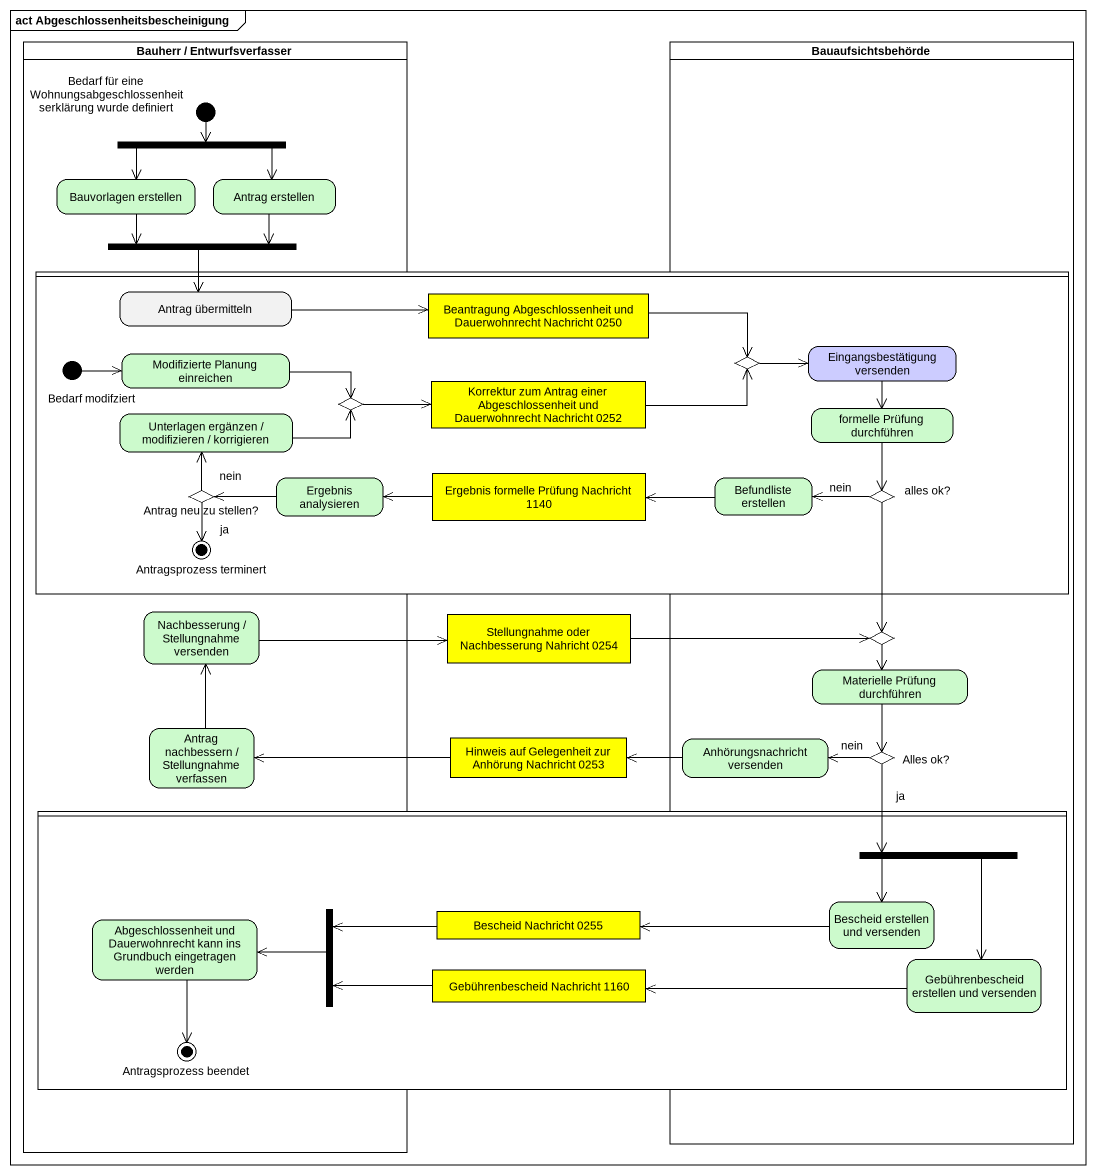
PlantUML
@startuml
mainframe act Abgeschlossenheitsbescheinigung
hide empty description
state "Bauherr / Entwurfsverfasser" as Bauherr_Entwurfsverfasser <<partition>> {
  state "Bedarf für eine Wohnungsabgeschlossenheitserklärung wurde definiert" as Bedarf_für_eine <<start>>
  state "Bauvorlagen erstellen" as Bauvorlagen_erstellen #CCFACC
  state fork1 <<fork>>
  state "Antrag erstellen" as Antrag_erstellen #CCFACC
  state fork2 <<join>>
  state "Nachbesserung / Stellungnahme versenden" as Nachbesserung_Stellungnahme #CCFACC
  state "Antrag nachbessern / Stellungnahme verfassen" as Antrag_nachbessern #CCFACC
}
state Bauaufsichtsbehörde <<partition>> {
  state choice3 <<choice>>
  state "Materielle Prüfung durchführen" as Materielle_Prüfung #CCFACC
  state "Anhörungsnachricht versenden" as Anhörungsnachricht_versenden #CCFACC
  state "Alles ok?" as Alles_ok <<choice>>
}
state " " as lane1 <<partition>> {
  state "Antrag übermitteln" as Antrag_übermitteln
  state "Beantragung Abgeschlossenheit und Dauerwohnrecht Nachricht 0250" as Beantragung <<object>> #FFFF00
  state "Bedarf modifziert" as Bedarf_modifziert <<start>>
  state "Modifizierte Planung einreichen" as Modifizierte_Planung #CCFACC
  state choice1 <<choice>>
  state "Eingangsbestätigung versenden" as Eingangsbestätigung #CCCCFF
  state "Unterlagen ergänzen / modifizieren / korrigieren" as Unterlagen_ergänzen #CCFACC
  state choice2 <<choice>>
  state "Korrektur zum Antrag einer Abgeschlossenheit und Dauerwohnrecht Nachricht 0252" as Korrektur_zum_Antrag_einer <<object>> #FFFF00
  state "formelle Prüfung durchführen" as formelle_Prüfung_durchführen #CCFACC
  state "Antrag neu zu stellen?" as Antrag_neu_zu_stellen <<choice>>
  state "Ergebnis analysieren" as Ergebnis_analysieren #CCFACC
  state "Ergebnis formelle Prüfung Nachricht 1140" as Ergebnis_formelle_Prüfung <<object>> #FFFF00
  state "Befundliste erstellen" as Befundliste_erstellen #CCFACC
  state "alles ok?" as alles_ok <<choice>>
  state "Antragsprozess terminert" as Antragsprozess_terminert <<end>>
}
state "Stellungnahme oder Nachbesserung Nahricht 0254" as Stellungnahme_oder <<object>> #FFFF00
state "Hinweis auf Gelegenheit zur Anhörung Nachricht 0253" as Hinweis_auf_Gelegenheit_zur <<object>> #FFFF00
state " " as lane2 <<partition>> {
  state fork3 <<fork>>
  state "Abgeschlossenheit und Dauerwohnrecht kann ins Grundbuch eingetragen werden" as Abgeschlossenheit_und #CCFACC
  state fork4 <<join>>
  state "Bescheid Nachricht 0255" as Bescheid_Nachricht_0255 <<object>> #FFFF00
  state "Bescheid erstellen und versenden" as Bescheid_erstellen_und #CCFACC
  state "Gebührenbescheid Nachricht 1160" as Gebührenbescheid_Nachricht <<object>> #FFFF00
  state "Gebührenbescheid erstellen und versenden" as Gebührenbescheid_erstellen #CCFACC
  state "Antragsprozess beendet" as Antragsprozess_beendet <<end>>
}
Bedarf_für_eine --> fork1
Bauvorlagen_erstellen --> fork2
fork1 --> Bauvorlagen_erstellen
fork1 --> Antrag_erstellen
Antrag_erstellen --> fork2
fork2 --> Antrag_übermitteln
Antrag_übermitteln -right-> Beantragung
Beantragung -right-> choice1
Bedarf_modifziert -right-> Modifizierte_Planung
Modifizierte_Planung -right-> choice2
choice1 -right-> Eingangsbestätigung
Eingangsbestätigung --> formelle_Prüfung_durchführen
Unterlagen_ergänzen -right-> choice2
choice2 -right-> Korrektur_zum_Antrag_einer
Korrektur_zum_Antrag_einer -right-> choice1
formelle_Prüfung_durchführen --> alles_ok
Antrag_neu_zu_stellen -up-> Unterlagen_ergänzen : nein
Antrag_neu_zu_stellen --> Antragsprozess_terminert : ja
Ergebnis_analysieren -left-> Antrag_neu_zu_stellen
Ergebnis_formelle_Prüfung -left-> Ergebnis_analysieren
Befundliste_erstellen -left-> Ergebnis_formelle_Prüfung
alles_ok -left-> Befundliste_erstellen : nein
alles_ok --> choice3
Nachbesserung_Stellungnahme -right-> Stellungnahme_oder
Stellungnahme_oder -right-> choice3
choice3 --> Materielle_Prüfung
Materielle_Prüfung --> Alles_ok
Antrag_nachbessern -up-> Nachbesserung_Stellungnahme
Hinweis_auf_Gelegenheit_zur -left-> Antrag_nachbessern
Anhörungsnachricht_versenden -left-> Hinweis_auf_Gelegenheit_zur
Alles_ok -left-> Anhörungsnachricht_versenden : nein
Alles_ok --> fork3 : ja
fork3 --> Bescheid_erstellen_und
fork3 --> Gebührenbescheid_erstellen
Abgeschlossenheit_und --> Antragsprozess_beendet
fork4 -left-> Abgeschlossenheit_und
Bescheid_Nachricht_0255 -left-> fork4
Bescheid_erstellen_und -left-> Bescheid_Nachricht_0255
Gebührenbescheid_Nachricht -left-> fork4
Gebührenbescheid_erstellen -left-> Gebührenbescheid_Nachricht
@enduml
